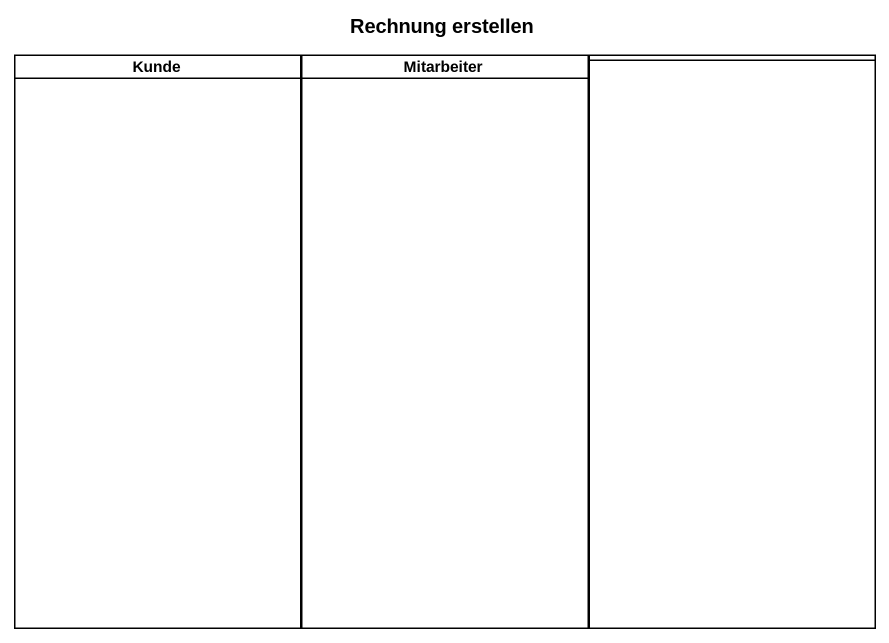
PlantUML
@startuml
title Rechnung erstellen
hide empty description
state Kunde <<partition>>
state Mitarbeiter <<partition>>
state " " as lane1 <<partition>>
@enduml
